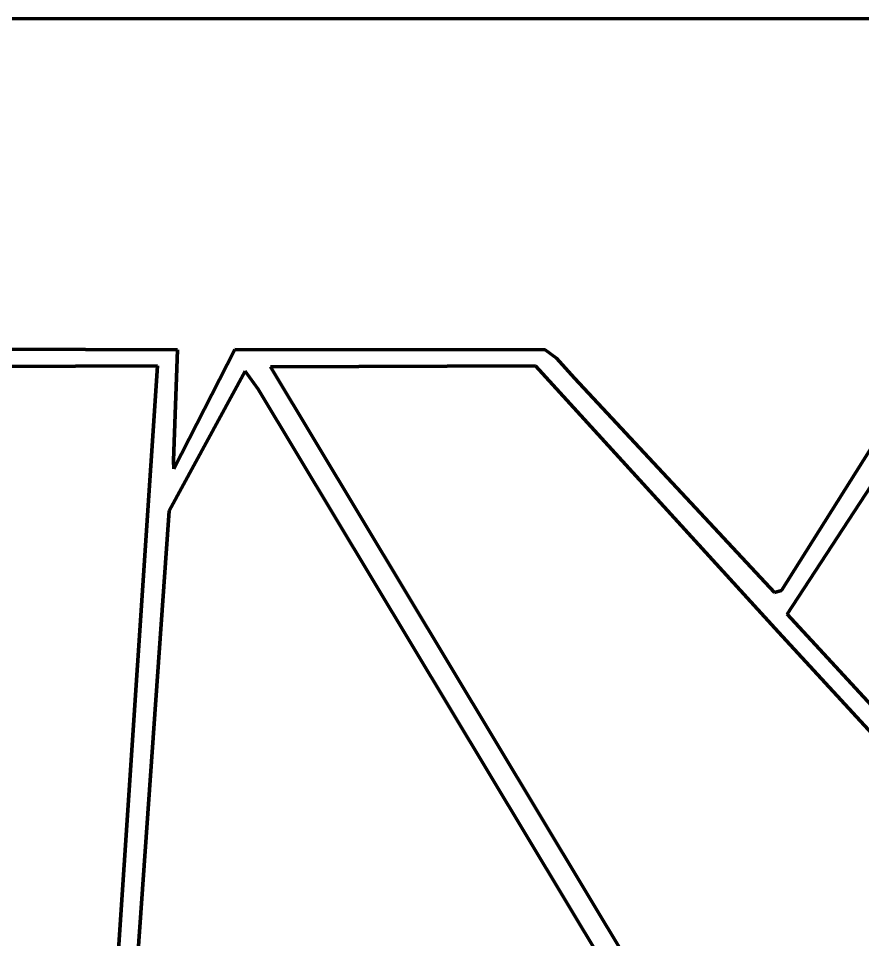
# Model space of a CAD drawing. Header units: millimetres. Extents: x 0 to 10.4, y 0 to 8.6.
# Drawn here: x 2.41 to 4.207, y 6.61 to 8.569 of the extents above; entities that cross this region are included whole.
import ezdxf

# ---------------------------------------------------------------- set-up
doc = ezdxf.new("R2010")
doc.units = ezdxf.units.MM
doc.layers.add('color#010101ff', color=7, linetype='CONTINUOUS', lineweight=100)
doc.layers.add('color#ffffffff', color=7, linetype='CONTINUOUS', lineweight=100)

msp = doc.modelspace()

# ---------------------------------------------------------------- linework, layer by layer
at = {"layer": 'color#010101ff'}
for p, q in [((2.1195, 7.8661), (2.7488, 7.8644)), ((2.7488, 7.8644), (2.74, 7.6289)), ((2.7409, 7.6114), (2.8703, 7.8653)), ((2.8703, 7.8653), (3.5312, 7.8642)), ((3.5312, 7.8642), (3.5552, 7.8469)), ((4.0344, 7.3526), (4.3572, 7.8655)), ((3.5552, 7.8469), (3.5934, 7.8044)), ((2.706, 7.8301), (2.1469, 7.8281)), ((2.6165, 6.4891), (2.706, 7.8301)), ((3.511, 7.8301), (2.9465, 7.8283)), ((2.9465, 7.8283), (4.0781, 5.9471)), ((4.0277, 7.2635), (3.511, 7.8301)), ((2.8927, 7.8192), (2.7305, 7.5219)), ((2.9199, 7.7805), (2.8927, 7.8192)), ((3.5934, 7.8044), (4.0193, 7.3483)), ((4.0415, 5.9177), (2.9199, 7.7805)), ((4.3364, 7.7464), (4.0466, 7.302)), ((2.74, 7.6289), (2.7409, 7.6114)), ((2.7305, 7.5219), (2.6603, 6.5272)), ((4.0193, 7.3483), (4.0344, 7.3526)), ((4.0466, 7.302), (4.6245, 6.6742)), ((4.6046, 6.6374), (4.0277, 7.2635))]:
    msp.add_line(p, q, dxfattribs=at)
at = {"layer": 'color#ffffffff'}
for p, q in [((0, 8.5694), (10.4167, 8.5694)), ((2.7488, 7.8644), (2.1195, 7.8661)), ((2.74, 7.6289), (2.7488, 7.8644)), ((2.8703, 7.8653), (2.7409, 7.6114)), ((3.5312, 7.8642), (2.8703, 7.8653)), ((3.5552, 7.8469), (3.5312, 7.8642)), ((4.3572, 7.8655), (4.0344, 7.3526)), ((3.5934, 7.8044), (3.5552, 7.8469)), ((2.1469, 7.8281), (2.706, 7.8301)), ((2.706, 7.8301), (2.6165, 6.4891)), ((2.9465, 7.8283), (3.511, 7.8301)), ((4.0781, 5.9471), (2.9465, 7.8283)), ((3.511, 7.8301), (4.0277, 7.2635)), ((2.7305, 7.5219), (2.8927, 7.8192)), ((2.8927, 7.8192), (2.9199, 7.7805)), ((4.0193, 7.3483), (3.5934, 7.8044)), ((2.9199, 7.7805), (4.0415, 5.9177)), ((4.0466, 7.302), (4.3364, 7.7464)), ((2.7409, 7.6114), (2.74, 7.6289)), ((2.6603, 6.5272), (2.7305, 7.5219)), ((4.0344, 7.3526), (4.0193, 7.3483)), ((4.6245, 6.6742), (4.0466, 7.302)), ((4.0277, 7.2635), (4.6046, 6.6374))]:
    msp.add_line(p, q, dxfattribs=at)

doc.saveas('drawing.dxf')
